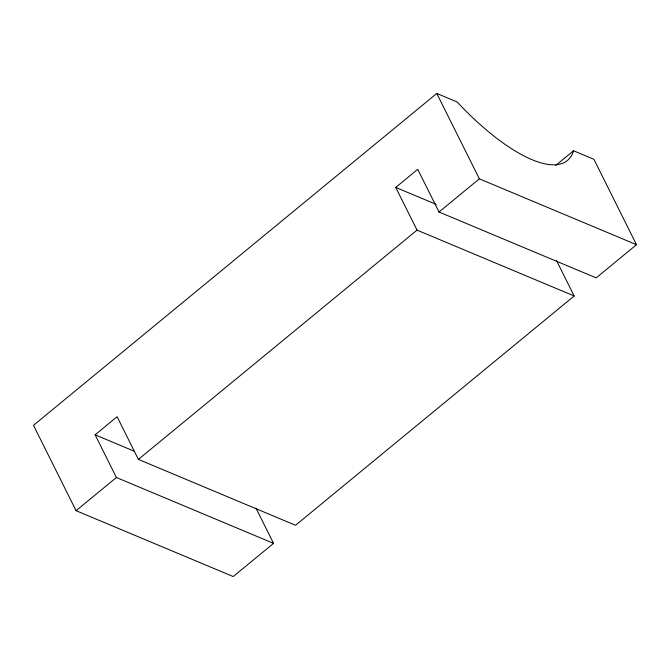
<?xml version="1.0" encoding="UTF-8"?>
<svg xmlns="http://www.w3.org/2000/svg" width="670" height="670" viewBox="0 0 670 670"><rect width="100%" height="100%" fill="white"/><g stroke="black" fill="none" stroke-linecap="round" stroke-linejoin="round"><path stroke-width="1" d="M273.553 543.37L116.404 477.509L95.115 434.813L117.116 416.715L138.397 459.402L295.545 525.272L574.173 295.981L417.025 230.12L395.744 187.424L417.737 169.326L439.026 212.013L596.174 277.882L636.5 244.692L593.93 159.309L573.553 150.767A139.569 48.608 50.5 0 1 457.149 101.982L436.781 93.44L33.5 425.308L76.07 510.691L233.219 576.56L273.553 543.37L255.965 508.103M76.07 510.691L116.404 477.509M138.397 459.402L417.025 230.12M439.026 212.013L479.352 178.831L636.5 244.692M555.773 165.398L573.553 150.767M395.744 187.424L436.237 204.392M95.115 434.813L134.645 451.379M556.594 260.714L574.173 295.981M436.781 93.44L479.352 178.831"/></g></svg>
